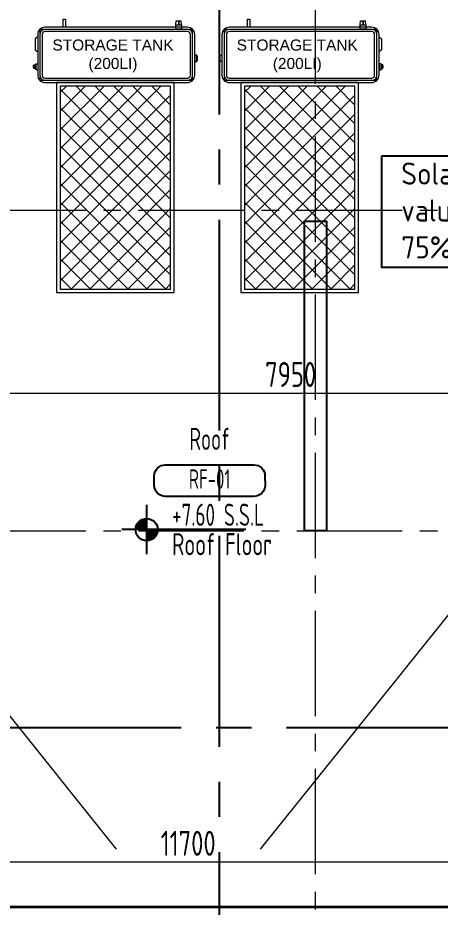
# Model space of a CAD drawing. Header units: millimetres. Extents: x -44713 to 26888, y -13000 to 43000.
# Drawn here: x 7461 to 11276, y 9600 to 17638 of the extents above; entities that cross this region are included whole.
import ezdxf
from ezdxf.enums import TextEntityAlignment as Align

# ---------------------------------------------------------------- set-up
doc = ezdxf.new("R2010")
doc.units = ezdxf.units.MM
doc.header["$MEASUREMENT"] = 0
doc.header["$PDMODE"] = 1
doc.linetypes.add('1735 X DT-5BR-Grids$0$CENTER2', pattern=[28.575, 19.05, -3.175, 3.175, -3.175])
for name, color, linetype in [('00-First Floor Projection', 1, 'Continuous'), ('08--SPACENUMBER-1', 8, 'Continuous'), ('1735 X DT-5BR-RFP$0$0--STR UPSTAND', 253, 'Continuous')]:
    doc.layers.add(name, color=color, linetype=linetype)
for name, color, linetype, lineweight in [('05--TEXT-2', 2, 'Continuous', 25), ('07--DIM-2', 2, 'Continuous', 25), ('08--SPACENUMBER', 2, 'Continuous', 25), ('08--SPACEREF', 3, 'Continuous', 25), ('1735 X DT-5BR-Grids$0$03--GRID', 252, '1735 X DT-5BR-Grids$0$CENTER2', 5), ('1735 X DT-5BR-Grids$0$08--SECTREF-LINE', 7, 'Continuous', 25), ('1735 X DT-5BR-RFP$0$0-MEP', 251, 'Continuous', 20), ('1735 X DT-5BR-RFP$0$F--BLOCKWALL-3', 3, 'Continuous', 35), ('W--ELE-1', 2, 'Continuous', 25)]:
    doc.layers.add(name, color=color, linetype=linetype, lineweight=lineweight)
doc.styles.add('1735 X DT-5BR-RFP$0$ARIAL', font='swiss.ttf')
doc.styles.add('1735 X DT-5BR-RFP$0$Solar', font='arial.ttf')
doc.styles.add('ISO', font='isocp2.shx', dxfattribs={"width": 0.8})
doc.dimstyles.new('1-100_AR', dxfattribs={"dimtxt": 225, "dimasz": 100, "dimexe": 100, "dimexo": 100, "dimgap": 0, "dimtad": 0, "dimdec": 0, "dimzin": 12, "dimdsep": 46, "dimtxsty": 'ISO', "dimblk": 'ARCHTICK', "dimcen": 100, "dimdle": 100, "dimclrd": 8, "dimclre": 9, "dimclrt": 2, "dimadec": 0, "dimazin": 0, "dimtfac": 1, "dimtdec": 0, "dimtmove": 0, "dimatfit": 2, "dimldrblk": 'ARCHTICK', "dimfxl": 1, "dimtvp": 0.75, "dimtolj": 1, "dimtzin": 12, "dimlwd": 9, "dimlwe": 9, "dimarcsym": 0})
doc.dimstyles.new('1735 X DT-5BR-RFP$0$A&B DIM', dxfattribs={"dimtxt": 250, "dimasz": 250, "dimexe": 100, "dimexo": 100, "dimgap": 0, "dimtad": 0, "dimdec": 0, "dimzin": 12, "dimdsep": 46, "dimtxsty": '1735 X DT-5BR-RFP$0$ARIAL', "dimcen": 0, "dimdle": 100, "dimclrd": 11, "dimclre": 11, "dimclrt": 7, "dimadec": 0, "dimazin": 0, "dimtfac": 1, "dimtdec": 0, "dimtmove": 1, "dimatfit": 2, "dimfxl": 1, "dimtvp": 0.75, "dimtolj": 1, "dimtzin": 12, "dimlwd": 18, "dimlwe": 18, "dimarcsym": 0})

# ---------------------------------------------------------------- blocks, each defined once
blk = doc.blocks.new('1735 X DT-5BR-RFP$0$_Open90')
at = {"color": 0, "linetype": 'ByBlock', "lineweight": -2}
for p, q in [((-0.5, 0.5), (0, 0)), ((0, 0), (-1, 0)), ((0, 0), (-0.5, -0.5))]:
    blk.add_line(p, q, dxfattribs=at)
blk = doc.blocks.new('1735 X DT-5BR-RFP$0$A$C16C04DBC')
h = blk.add_hatch()
h.set_pattern_fill('ANSI37', color=8, scale=37.979437)
h.set_pattern_definition([(45, (-134791.5, 40598.27), (-85.26627, 85.26627), []), (135, (-134791.5, 40598.27), (-85.26627, -85.26627), [])])
edge = h.paths.add_edge_path()
edge.add_line((241.8, 32.6), (241.8, 1866.4))
edge.add_line((241.8, 1866.4), (1238.6, 1866.4))
edge.add_line((1238.6, 1866.4), (1238.6, 32.6))
edge.add_line((1238.6, 32.6), (241.8, 32.6))
h = blk.add_hatch()
h.set_pattern_fill('ANSI37', color=8, scale=37.979437)
h.set_pattern_definition([(45, (-133127.3, 40598.27), (-85.26627, 85.26627), []), (135, (-133127.3, 40598.27), (-85.26627, -85.26627), [])])
h.paths.add_polyline_path([(1906, 32.6), (1906, 1866.4), (2902.8, 1866.4), (2902.8, 32.6)])
for p, q in [((1284.9, 2419.1), (1337.1, 2419.1)), ((1310, 2457.8), (1310, 2419.1)), ((1311.9, 2457.8), (1311.9, 2419.1)), ((1337.1, 2419.1), (1333.8, 2457.8)), ((2949.1, 2419.1), (3001.3, 2419.1)), ((2974.2, 2457.8), (2974.2, 2419.1)), ((2976.1, 2457.8), (2976.1, 2419.1)), ((3001.3, 2419.1), (2998, 2457.8))]:
    blk.add_line(p, q)
for points in [[(267, 2472.1), (289.9, 2472.1), (289.9, 2398.7), (267, 2398.7)], [(1931.2, 2472.1), (1954.1, 2472.1), (1954.1, 2398.7), (1931.2, 2398.7)], [(1476.1, 2146.3), (1456.4, 2146.3), (1456.4, 2088.9), (1476.1, 2088.9)], [(1481.6, 2137), (1476.1, 2137), (1476.1, 2098.3), (1481.6, 2098.3)], [(1677.1, 2137), (1682.6, 2137), (1682.6, 2098.3), (1677.1, 2098.3)], [(1682.6, 2146.3), (1702.3, 2146.3), (1702.3, 2088.9), (1682.6, 2088.9)], [(0, 2052.3), (3.2, 2052.3), (3.2, 2030.2), (0, 2030.2)], [(3.2, 2057.7), (14.4, 2057.7), (14.4, 2024.9), (3.2, 2024.9)], [(14.4, 2059.4), (19.7, 2059.4), (19.7, 2023.1), (14.4, 2023.1)], [(19.7, 2068.2), (38.2, 2068.2), (38.2, 2014.4), (19.7, 2014.4)], [(3139.1, 2068.2), (3120.6, 2068.2), (3120.6, 2014.4), (3139.1, 2014.4)], [(3144.3, 2059.4), (3139.1, 2059.4), (3139.1, 2023.1), (3144.3, 2023.1)], [(3155.6, 2057.7), (3144.3, 2057.7), (3144.3, 2024.9), (3155.6, 2024.9)], [(3158.7, 2052.3), (3155.6, 2052.3), (3155.6, 2030.2), (3158.7, 2030.2)], [(209.2, 0), (1271.2, 0), (1271.2, 1899), (209.2, 1899)], [(241.8, 32.6), (1238.6, 32.6), (1238.6, 1866.4), (241.8, 1866.4)], [(1873.4, 0), (2935.4, 0), (2935.4, 1899), (1873.4, 1899)], [(1906, 32.6), (2902.8, 32.6), (2902.8, 1866.4), (1906, 1866.4)]]:
    blk.add_lwpolyline(points, close=True)
for points in [[(1284.9, 2419.1), (1288.2, 2457.8), (1333.8, 2457.8)], [(1337.1, 2419.1), (1337.1, 2380.3), (1284.9, 2380.3), (1284.9, 2419.1)], [(2949.1, 2419.1), (2952.4, 2457.8), (2998, 2457.8)], [(3001.3, 2419.1), (3001.3, 2380.3), (2949.1, 2380.3), (2949.1, 2419.1)], [(38.2, 2311.2), (14.6, 2294.1), (14.6, 2194), (38.2, 2176.8)], [(3120.6, 2311.2), (3144.1, 2294.1), (3144.1, 2194), (3120.6, 2176.8)]]:
    blk.add_lwpolyline(points)
for points in [[(103.1, 1899), (1391.4, 1899, 0.414214), (1456.4, 1963.9), (1456.4, 2333.7, 0.414214), (1391.4, 2398.7), (103.1, 2398.7, 0.414214), (38.2, 2333.7), (38.2, 1963.9, 0.414214)], [(103.1, 1939), (1391.4, 1939, 0.414214), (1416.4, 1963.9), (1416.4, 2333.7, 0.414214), (1391.4, 2358.7), (103.1, 2358.7, 0.414214), (78.1, 2333.7), (78.1, 1963.9, 0.414214)], [(1767.3, 1899), (3055.6, 1899, 0.414214), (3120.6, 1963.9), (3120.6, 2333.7, 0.414214), (3055.6, 2398.7), (1767.3, 2398.7, 0.414214), (1702.3, 2333.7), (1702.3, 1963.9, 0.414214)], [(1767.3, 1939), (3055.6, 1939, 0.414214), (3080.6, 1963.9), (3080.6, 2333.7, 0.414214), (3055.6, 2358.7), (1767.3, 2358.7, 0.414214), (1742.3, 2333.7), (1742.3, 1963.9, 0.414214)]]:
    blk.add_lwpolyline(points, format="xyb", close=True)
at = {"color": 8}
for points in [[(58.1, 1919), (1436.4, 1919), (1436.4, 2378.7), (58.1, 2378.7)], [(1722.3, 1919), (3100.6, 1919), (3100.6, 2378.7), (1722.3, 2378.7)]]:
    blk.add_lwpolyline(points, close=True, dxfattribs=at)
for points in [[(103.1, 1919), (1391.4, 1919, 0.414214), (1436.4, 1963.9), (1436.4, 2333.7, 0.414214), (1391.4, 2378.7), (103.1, 2378.7, 0.414214), (58.1, 2333.7), (58.1, 1963.9, 0.414214)], [(1767.3, 1919), (3055.6, 1919, 0.414214), (3100.6, 1963.9), (3100.6, 2333.7, 0.414214), (3055.6, 2378.7), (1767.3, 2378.7, 0.414214), (1722.3, 2333.7), (1722.3, 1963.9, 0.414214)]]:
    blk.add_lwpolyline(points, format="xyb", close=True, dxfattribs=at)
at = {"char_height": 99.946, "width": 1216.669, "attachment_point": 2, "rotation": 359.99999, "style": '1735 X DT-5BR-RFP$0$Solar'}
for insert in [(717.9, 2287.7), (2382.1, 2287.7)]:
    blk.add_mtext('STORAGE TANK (200LI)', dxfattribs=dict(at, insert=insert))
blk = doc.blocks.new('1735 X DT-5BR-RFP$0$RUTRUI')
blk.add_blockref('1735 X DT-5BR-RFP$0$A$C16C04DBC', (-2183.5, -3198.9))
blk = doc.blocks.new('FGRTGR')
at = {"layer": '08--SPACENUMBER-1'}
blk.add_lwpolyline([(-400, 340.8), (400, 340.8, -0.414214), (500, 240.8), (500.2, 154.9, -0.414214), (400.2, 54.9), (-400, 54.9, -0.414214), (-500, 154.9), (-500, 240.8, -0.414214)], format="xyb", close=True, dxfattribs=at)
at = {"layer": '08--SPACENUMBER', "style": 'ISO', "width": 0.7, "flags": 4}
blk.add_attdef('01', text='', height=175, dxfattribs=at).set_placement((0.5, 212.4), align=Align.MIDDLE)
at = {"layer": '08--SPACEREF', "style": 'ISO', "width": 0.7, "flags": 4}
for p in [(1.4, 839.9), (1.4, 475)]:
    blk.add_attdef('S', text='', height=200, dxfattribs=at).set_placement(p, align=Align.CENTER)
blk = doc.blocks.new('Lvl-plan-50sc-old')
at = {"layer": 'W--ELE-1', "color": 1}
for p, q in [((22.3, 211.1), (22.3, -67.9)), ((583, 71.6), (-117.2, 71.6))]:
    blk.add_line(p, q, dxfattribs=at)
blk.add_circle((22.3, 71.6), 62.5, dxfattribs=at)
for radius, start, end in [(56.2, 90, 180), (50, 90, 180), (43.7, 90, 180), (37.5, 90, 180), (31.2, 90, 180), (25, 90, 180), (18.8, 90, 180), (12.5, 90, 180), (6.25, 90, 180), (56.2, 270, 0), (50, 270, 0), (43.7, 270, 0), (37.5, 270, 0), (31.2, 270, 0), (25, 270, 0), (18.8, 270, 0), (12.5, 270, 0), (6.25, 270, 0)]:
    blk.add_arc((22.3, 71.6), radius, start, end, dxfattribs=at)
at = {"layer": 'W--ELE-1', "style": 'ISO', "width": 0.75}
for tag, p in [('LEVEL', (166.2, 92.6)), ('FLOOR', (166.2, -74.1))]:
    blk.add_attdef(tag, p, '', height=125, dxfattribs=at)
blk = doc.blocks.new('_ArchTick')
at = {"color": 0, "const_width": 0.15}
blk.add_lwpolyline([(-0.5, -0.5), (0.5, 0.5)], dxfattribs=at)
blk = doc.blocks.new('*D10')
at = {"layer": '07--DIM-2', "color": 9, "lineweight": 9, "transparency": 16777216}
for p, q in [((3150, 9700), (3150, 10108.6)), ((14850, 9700), (14850, 10108.6))]:
    blk.add_line(p, q, dxfattribs=at)
at = {"layer": '07--DIM-2', "color": 8, "lineweight": 9, "transparency": 16777216}
blk.add_line((3050, 10008.6), (14950, 10008.6), dxfattribs=at)
at = {"layer": 'Defpoints', "color": 0, "transparency": 16777216}
for p in [(14850, 10008.6), (3150, 9600), (14850, 9600)]:
    blk.add_point(p, dxfattribs=at)
at = {"layer": '07--DIM-2', "color": 8, "lineweight": 9, "transparency": 16777216, "xscale": 100, "yscale": 100, "zscale": 100, "rotation": 180}
blk.add_blockref('_ArchTick', (3150, 10008.6), dxfattribs=at)
at = {"layer": '07--DIM-2', "color": 8, "lineweight": 9, "transparency": 16777216, "xscale": 100, "yscale": 100, "zscale": 100}
blk.add_blockref('_ArchTick', (14850, 10008.6), dxfattribs=at)
at = {"layer": '07--DIM-2', "color": 2, "transparency": 16777216, "insert": (9000, 10177.4), "char_height": 225, "attachment_point": 5, "style": 'ISO'}
blk.add_mtext('\\A1;11700', dxfattribs=at)
blk = doc.blocks.new('*D26')
at = {"layer": '07--DIM-2', "color": 9, "lineweight": 9, "transparency": 16777216}
for p, q in [((13900, 15749.9), (13900, 14145.9)), ((5950.4, 15225), (5950.4, 14145.9))]:
    blk.add_line(p, q, dxfattribs=at)
at = {"layer": '07--DIM-2', "color": 8, "lineweight": 9, "transparency": 16777216}
blk.add_line((5850.4, 14245.9), (14000, 14245.9), dxfattribs=at)
at = {"layer": 'Defpoints', "color": 0, "transparency": 16777216}
for p in [(13900, 15849.9), (5950.4, 15325), (13900, 14245.9)]:
    blk.add_point(p, dxfattribs=at)
at = {"layer": '07--DIM-2', "color": 8, "lineweight": 9, "transparency": 16777216, "xscale": 100, "yscale": 100, "zscale": 100, "rotation": 180}
blk.add_blockref('_ArchTick', (5950.4, 14245.9), dxfattribs=at)
at = {"layer": '07--DIM-2', "color": 8, "lineweight": 9, "transparency": 16777216, "xscale": 100, "yscale": 100, "zscale": 100}
blk.add_blockref('_ArchTick', (13900, 14245.9), dxfattribs=at)
at = {"layer": '07--DIM-2', "color": 2, "transparency": 16777216, "insert": (9925.2, 14414.7), "char_height": 225, "attachment_point": 5, "style": 'ISO'}
blk.add_mtext('\\A1;7950', dxfattribs=at)
blk = doc.blocks.new('1735 X DT-5BR-Grids')
at = {"layer": '1735 X DT-5BR-Grids$0$03--GRID', "ltscale": 50}
for p, q in [((10150, -2960.853), (10150, 33283.323)), ((-2878.651, 15899.999), (20742.863, 15899.999)), ((-2878.651, 12999.999), (20742.863, 12999.999))]:
    blk.add_line(p, q, dxfattribs=at)
at = {"layer": '1735 X DT-5BR-Grids$0$08--SECTREF-LINE', "color": 4, "linetype": '1735 X DT-5BR-Grids$0$CENTER2', "ltscale": 100}
blk.add_line((1315.536, 11225.187), (15143.186, 11225.187), dxfattribs=at)
blk.add_lwpolyline([(9280, 30100.509), (9280, 1688.388)], dxfattribs=at)
blk = doc.blocks.new('1735 X DT-5BR-RFP')
at = {"layer": '1735 X DT-5BR-RFP$0$0--STR UPSTAND'}
blk.add_lwpolyline([(10050, 15800), (10250, 15800), (10250, 13000), (10050, 13000)], close=True, dxfattribs=at)
at = {"layer": '1735 X DT-5BR-RFP$0$F--BLOCKWALL-3'}
blk.add_lwpolyline([(3150, 20950), (14850, 20950), (14850, 9600), (3150, 9600), (3150, 20100), (3000, 20100), (3000, 9450), (15000, 9450), (15000, 21100), (3000, 21100), (3000, 20950)], close=True, dxfattribs=at)
at = {"layer": '1735 X DT-5BR-RFP$0$0-MEP', "color": 253, "lineweight": 0}
for points in [[(4379.9, 16036.4), (8431.2, 19532.9)], [(13620.1, 16036.4), (9568.8, 19532.9)], [(4294.7, 15185.2), (8349, 10123.7)], [(13705.3, 15185.2), (9651, 10123.7)]]:
    blk.add_leader(points, dimstyle='1735 X DT-5BR-RFP$0$A&B DIM', override={"dimasz": 300, "dimclrd": 256, "dimldrblk": '1735 X DT-5BR-RFP$0$_Open90'}, dxfattribs=at)
at = {"layer": '1735 X DT-5BR-RFP$0$0-MEP'}
blk.add_blockref('1735 X DT-5BR-RFP$0$RUTRUI', (9786.4, 18353.1), dxfattribs=at)

msp = doc.modelspace()

# ---------------------------------------------------------------- block references
at = {"layer": '00-First Floor Projection'}
msp.add_blockref('1735 X DT-5BR-RFP', (0, 0), dxfattribs=at)

# ---------------------------------------------------------------- next in the draw order: linework, layer by layer
at = {"layer": '05--TEXT-2', "color": 8, "elevation": 0}
msp.add_lwpolyline([(10750, 16390.8), (13606.7, 16390.8), (13606.7, 15381.4), (10750, 15381.4)], close=True, dxfattribs=at)

# ---------------------------------------------------------------- next in the draw order: block references
at = {"layer": '07--DIM-2'}
msp.add_blockref('1735 X DT-5BR-Grids', (0, 0), dxfattribs=at)
at = {"layer": '08--SPACEREF'}
ref = msp.add_blockref('FGRTGR', (9193.5, 13257.3), dxfattribs=dict(at, rotation=5.172664063984507e-06))
ref.add_attrib('S', 'Roof', dxfattribs={"height": 200, "rotation": 0.00001, "style": 'ISO', "width": 0.7}).set_placement((9194.8, 13732.3), align=Align.CENTER)
ref.add_attrib('01', 'RF-01', dxfattribs={"layer": '08--SPACENUMBER', "height": 175, "rotation": 0.00001, "style": 'ISO', "width": 0.7}).set_placement((9193.9, 13469.7), align=Align.MIDDLE)
at = {"layer": 'W--ELE-1'}
ref = msp.add_blockref('Lvl-plan-50sc-old', (8588.4, 12898.7), dxfattribs=dict(at, xscale=1.6, yscale=1.6, zscale=1.6))
ref.add_attrib('LEVEL', '+7.60 S.S.L', (8854.3, 13046.9), dxfattribs={"height": 200, "style": 'ISO', "width": 0.7})
ref.add_attrib('FLOOR', 'Roof Floor', (8854.3, 12780.1), dxfattribs={"height": 200, "style": 'ISO', "width": 0.75})

# ---------------------------------------------------------------- next in the draw order: texts
at = {"layer": '05--TEXT-2', "insert": (10924.5, 16330.3, 0), "char_height": 200, "attachment_point": 1, "style": 'ISO'}
msp.add_mtext_dynamic_manual_height_columns('{\\W1;Solar reflective  index \\Pvalue >78. (minimum \\P75% of total roof .)}', width=4457.202, gutter_width=667.4, heights=[1313.7], dxfattribs=at)

# ---------------------------------------------------------------- next in the draw order: dimensions: what is measured, and where the dimension line sits
at = {"layer": '07--DIM-2'}
dim = msp.add_linear_dim(base=(13900, 14245.9), p1=(5950.4, 15325), p2=(13900, 15849.9), dimstyle='1-100_AR', override={"dimtmove": 1}, dxfattribs=at)
dim.commit()
dim.dimension.update_dxf_attribs({"geometry": '*D26', "text_midpoint": (9925.2, 14414.7)})
dim = msp.add_aligned_dim(p1=(3150, 9600), p2=(14850, 9600), distance=408.6, dimstyle='1-100_AR', dxfattribs=at)
dim.commit()
dim.dimension.update_dxf_attribs({"geometry": '*D10', "text_midpoint": (9000, 10177.4)})

doc.saveas('drawing.dxf')
